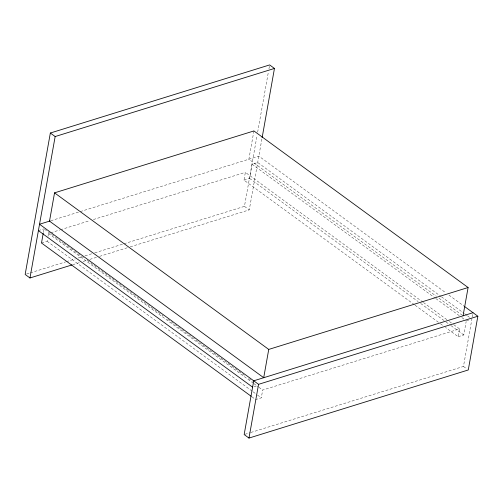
<?xml version="1.0" encoding="UTF-8"?>
<svg xmlns="http://www.w3.org/2000/svg" width="503" height="503" viewBox="0 0 503 503"><rect width="100%" height="100%" fill="white"/><g stroke="black" fill="none" stroke-linecap="round" stroke-linejoin="round"><path stroke-width="0.38" stroke-dasharray="2.52 1.89" d="M43.352 232.581L44.019 228.859L50.985 233.952M41.498 242.999L47.106 241.258L47.483 239.139M47.986 236.309L48.489 233.48L49.986 233.015M414.441 304.736L243.974 180.131L245.357 172.347L422.797 302.051M253.908 130.943L248.872 159.231L436.447 296.349M123.945 243.779L244.445 206.362L257.108 135.257M257.662 132.163L268.401 71.879M268.948 68.792L269.501 65.698M243.974 180.131L249.576 178.389L252.097 164.242L257.706 162.5L440.848 296.374M130.264 246.835L249.262 209.883L261.988 138.444M251.89 396.792L255.687 399.571L261.296 397.835L262.679 390.051L459.547 328.918L458.164 336.702L445.488 327.434M458.164 336.702L463.772 334.96L466.155 321.562M250.896 432.461L463.458 366.454L471.896 319.072M472.273 316.953L473.034 312.709M50.772 220.748L258.838 156.137L445.784 292.79M38.41 230.6L44.019 228.859M50.734 232.782L59.719 229.997M60.467 229.764L89.66 220.698M93.401 219.534L245.357 172.347M26.646 273.99L29.639 273.06M30.387 272.827L65.566 261.906M66.314 261.673L75.299 258.888M78.292 257.957L82.033 256.794M85.026 255.864L91.76 253.77M94.753 252.846L123.197 244.012M72.633 264.735L80.115 262.409M83.108 261.478L86.849 260.315M89.842 259.385L96.582 257.297M99.575 256.367L127.265 247.765M254.002 386.738L257.511 385.65M466.287 320.813L469.092 319.946M244.911 434.322L250.148 432.693M448.953 295.104L464.156 306.226M441.477 296.839L464.294 313.514M464.929 313.979L466.828 315.368M467.463 315.834L471.261 318.613M438.981 298.204L461.798 314.878M252.097 164.242L435.24 298.116M435.875 298.581L459.321 315.721M461.855 317.575L465.659 320.354M423.425 302.517L446.878 319.656M449.412 321.511L453.209 324.29M453.844 324.749L459.547 328.918M249.576 178.389L418.144 301.605M420.678 303.46L445.394 321.524M446.029 321.989L450.462 325.234M451.097 325.692L463.772 334.96M415.069 305.202L439.785 323.266M440.421 323.731L442.954 325.579M244.445 206.362L249.262 209.883M463.458 366.454L467.073 369.095M51.62 234.417L63.026 242.754M63.661 243.219L83.938 258.039M87.107 260.359L163.154 315.947M167.587 319.191L244.269 375.238M248.702 378.482L252.506 381.261M48.489 233.48L253.179 383.104M253.808 383.569L258.246 386.813M258.882 387.272L262.679 390.051M47.106 241.258L252.424 391.347M253.059 391.812L256.863 394.591M257.492 395.05L261.296 397.835"/><path stroke-width="0.75" d="M262.126 137.677L274.456 68.446L269.639 64.925L50.344 133.025L25.15 274.456L29.966 277.977L71.885 264.962M29.966 277.977L55.16 136.546L274.456 68.446M43.22 233.323L41.498 242.999L251.255 396.333M468.104 287.521L253.908 130.943L54.55 192.85L49.508 221.138L263.704 377.709L268.74 349.422L468.104 287.521L463.062 315.802M248.979 438.075L258.555 384.33L477.85 316.23L468.274 369.975L248.979 438.075L244.162 434.554L253.738 380.809L473.034 312.709M50.023 220.98L39.542 224.237L258.555 384.33M464.791 306.685L477.85 316.23M50.344 133.025L55.16 136.546M54.55 192.85L268.74 349.422M38.41 230.6L252.6 387.172"/></g></svg>
